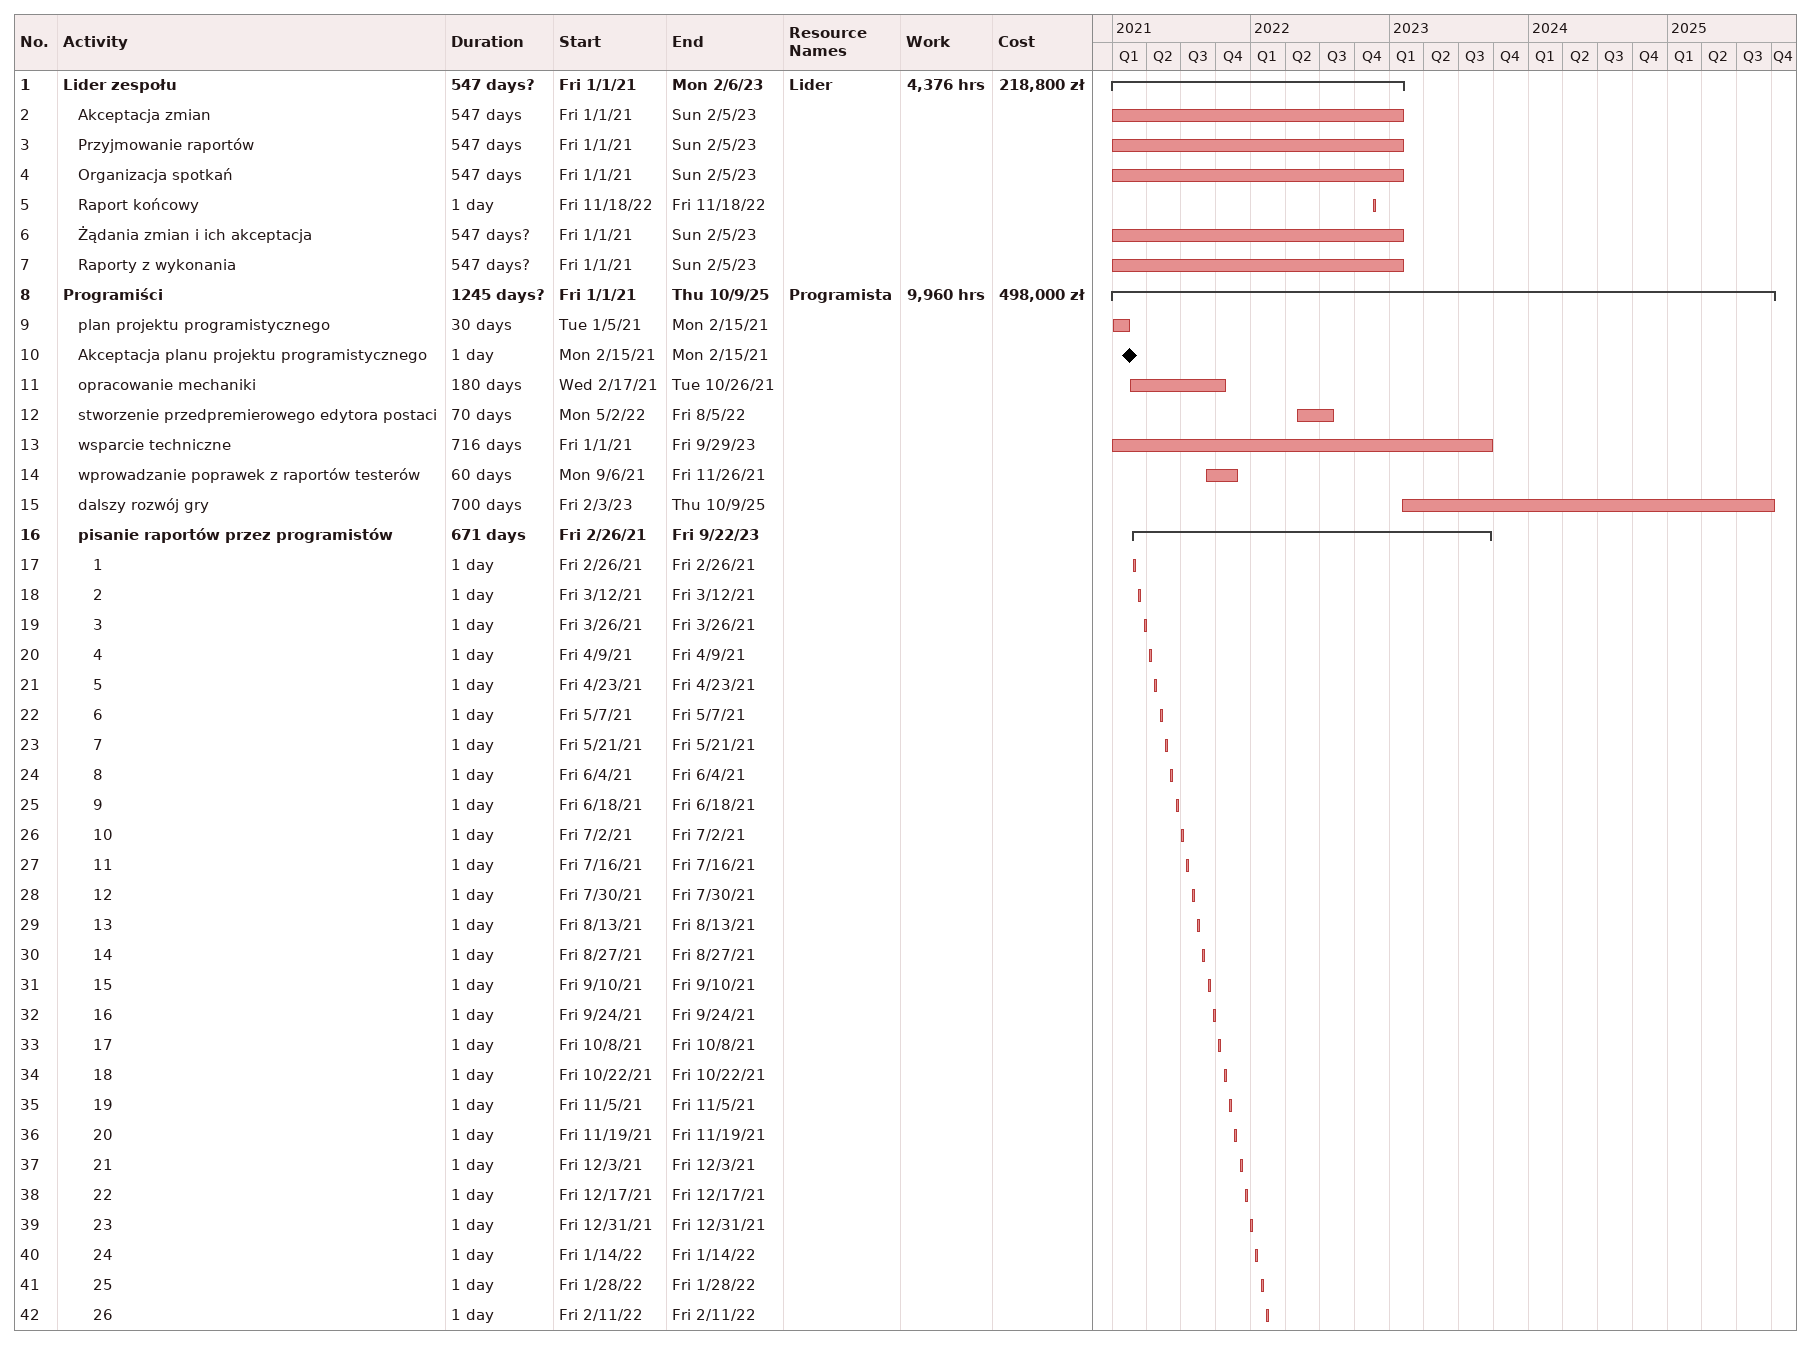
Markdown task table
| ID | Level | Task | Duration | Start | Finish | Resources | Work (h) | Cost (zł) |
|---|---|---|---|---|---|---|---|---|
| 1 | 1 | **Lider zespołu** | 547d? | 2021-01-01 | 2023-02-06 | Lider | 4376 | 218800 |
| 2 | 2 | Akceptacja zmian | 547d | 2021-01-01 | 2023-02-05 |  |  |  |
| 3 | 2 | Przyjmowanie raportów | 547d | 2021-01-01 | 2023-02-05 |  |  |  |
| 4 | 2 | Organizacja spotkań | 547d | 2021-01-01 | 2023-02-05 |  |  |  |
| 5 | 2 | Raport końcowy | 1d | 2022-11-18 | 2022-11-18 |  |  |  |
| 6 | 2 | Żądania zmian i ich akceptacja | 547d? | 2021-01-01 | 2023-02-05 |  |  |  |
| 7 | 2 | Raporty z wykonania | 547d? | 2021-01-01 | 2023-02-05 |  |  |  |
| 8 | 1 | **Programiści** | 1245d? | 2021-01-01 | 2025-10-09 | Programista | 9960 | 498000 |
| 9 | 2 | plan projektu programistycznego | 30d | 2021-01-05 | 2021-02-15 |  |  |  |
| 10 | 2 | Akceptacja planu projektu programistycznego | 1d | 2021-02-15 | 2021-02-15 |  |  |  |
| 11 | 2 | opracowanie mechaniki | 180d | 2021-02-17 | 2021-10-26 |  |  |  |
| 12 | 2 | stworzenie przedpremierowego edytora postaci | 70d | 2022-05-02 | 2022-08-05 |  |  |  |
| 13 | 2 | wsparcie techniczne | 716d | 2021-01-01 | 2023-09-29 |  |  |  |
| 14 | 2 | wprowadzanie poprawek z raportów testerów | 60d | 2021-09-06 | 2021-11-26 |  |  |  |
| 15 | 2 | dalszy rozwój gry | 700d | 2023-02-03 | 2025-10-09 |  |  |  |
| 16 | 2 | **pisanie raportów przez programistów** | 671d | 2021-02-26 | 2023-09-22 |  |  |  |
| 17 | 3 | 1 | 1d | 2021-02-26 | 2021-02-26 |  |  |  |
| 18 | 3 | 2 | 1d | 2021-03-12 | 2021-03-12 |  |  |  |
| 19 | 3 | 3 | 1d | 2021-03-26 | 2021-03-26 |  |  |  |
| 20 | 3 | 4 | 1d | 2021-04-09 | 2021-04-09 |  |  |  |
| 21 | 3 | 5 | 1d | 2021-04-23 | 2021-04-23 |  |  |  |
| 22 | 3 | 6 | 1d | 2021-05-07 | 2021-05-07 |  |  |  |
| 23 | 3 | 7 | 1d | 2021-05-21 | 2021-05-21 |  |  |  |
| 24 | 3 | 8 | 1d | 2021-06-04 | 2021-06-04 |  |  |  |
| 25 | 3 | 9 | 1d | 2021-06-18 | 2021-06-18 |  |  |  |
| 26 | 3 | 10 | 1d | 2021-07-02 | 2021-07-02 |  |  |  |
| 27 | 3 | 11 | 1d | 2021-07-16 | 2021-07-16 |  |  |  |
| 28 | 3 | 12 | 1d | 2021-07-30 | 2021-07-30 |  |  |  |
| 29 | 3 | 13 | 1d | 2021-08-13 | 2021-08-13 |  |  |  |
| 30 | 3 | 14 | 1d | 2021-08-27 | 2021-08-27 |  |  |  |
| 31 | 3 | 15 | 1d | 2021-09-10 | 2021-09-10 |  |  |  |
| 32 | 3 | 16 | 1d | 2021-09-24 | 2021-09-24 |  |  |  |
| 33 | 3 | 17 | 1d | 2021-10-08 | 2021-10-08 |  |  |  |
| 34 | 3 | 18 | 1d | 2021-10-22 | 2021-10-22 |  |  |  |
| 35 | 3 | 19 | 1d | 2021-11-05 | 2021-11-05 |  |  |  |
| 36 | 3 | 20 | 1d | 2021-11-19 | 2021-11-19 |  |  |  |
| 37 | 3 | 21 | 1d | 2021-12-03 | 2021-12-03 |  |  |  |
| 38 | 3 | 22 | 1d | 2021-12-17 | 2021-12-17 |  |  |  |
| 39 | 3 | 23 | 1d | 2021-12-31 | 2021-12-31 |  |  |  |
| 40 | 3 | 24 | 1d | 2022-01-14 | 2022-01-14 |  |  |  |
| 41 | 3 | 25 | 1d | 2022-01-28 | 2022-01-28 |  |  |  |
| 42 | 3 | 26 | 1d | 2022-02-11 | 2022-02-11 |  |  |  |
